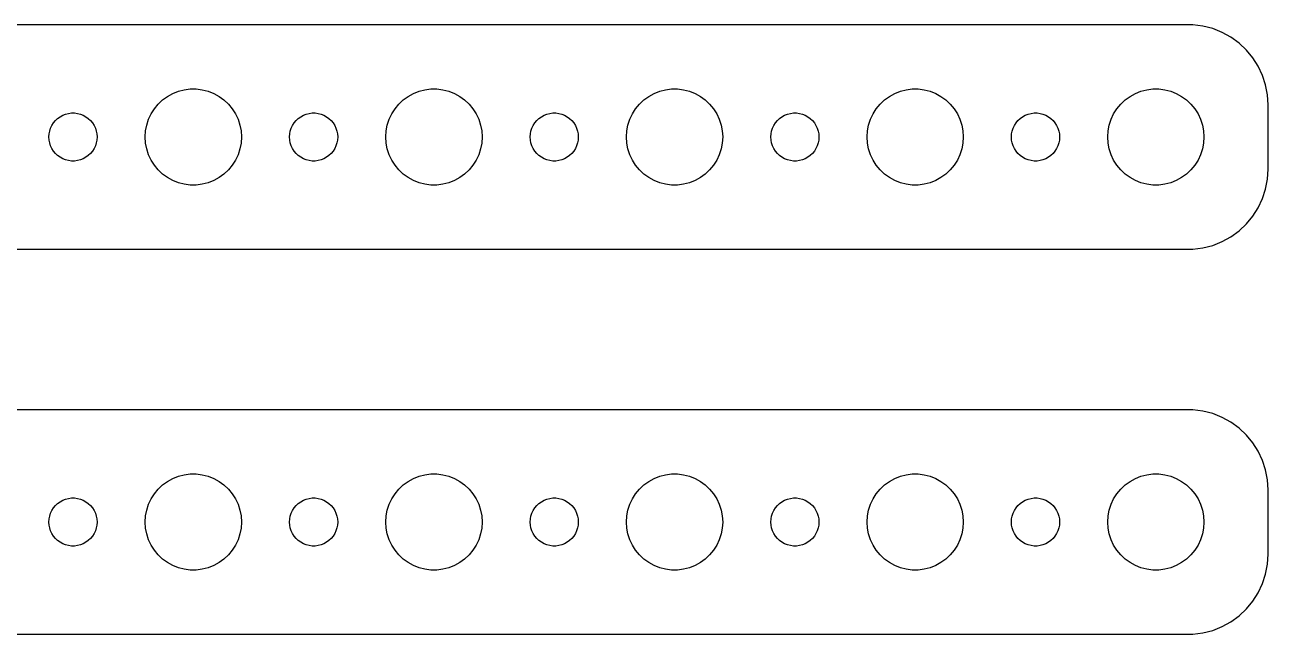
# Model space of a CAD drawing. Header units: metres. Extents: x -150 to 150, y 113 to 223.
# Drawn here: x 72 to 149.5, y 113 to 151 of the extents above; entities that cross this region are included whole.
import ezdxf

# ---------------------------------------------------------------- set-up
doc = ezdxf.new("R2010")
doc.units = ezdxf.units.M

msp = doc.modelspace()

# ---------------------------------------------------------------- linework, layer by layer
for p, q in [((144.814, 150.99), (-144.814, 150.99)), ((145.437, 150.911), (144.814, 150.99)), ((146.045, 150.755), (145.437, 150.911)), ((146.629, 150.524), (146.045, 150.755)), ((147.179, 150.222), (146.629, 150.524)), ((147.687, 149.853), (147.179, 150.222)), ((148.145, 149.423), (147.687, 149.853)), ((148.545, 148.939), (148.145, 149.423)), ((148.882, 148.409), (148.545, 148.939)), ((149.149, 147.841), (148.882, 148.409)), ((149.343, 147.243), (149.149, 147.841)), ((80.5877, 146.312), (80.8925, 146.533)), ((80.8925, 146.533), (81.2227, 146.714)), ((81.2227, 146.714), (81.573, 146.853)), ((81.573, 146.853), (81.9379, 146.947)), ((81.9379, 146.947), (82.3116, 146.994)), ((82.3116, 146.994), (82.6884, 146.994)), ((82.6884, 146.994), (83.0621, 146.947)), ((83.0621, 146.947), (83.427, 146.853)), ((83.427, 146.853), (83.7773, 146.714)), ((83.7773, 146.714), (84.1075, 146.533)), ((84.1075, 146.533), (84.4123, 146.312)), ((95.5877, 146.312), (95.8925, 146.533)), ((95.8925, 146.533), (96.2227, 146.714)), ((96.2227, 146.714), (96.573, 146.853)), ((96.573, 146.853), (96.9379, 146.947)), ((96.9379, 146.947), (97.3116, 146.994)), ((97.3116, 146.994), (97.6884, 146.994)), ((97.6884, 146.994), (98.0621, 146.947)), ((98.0621, 146.947), (98.427, 146.853)), ((98.427, 146.853), (98.7773, 146.714)), ((98.7773, 146.714), (99.1075, 146.533)), ((99.1075, 146.533), (99.4123, 146.312)), ((110.588, 146.312), (110.893, 146.533)), ((110.893, 146.533), (111.223, 146.714)), ((111.223, 146.714), (111.573, 146.853)), ((111.573, 146.853), (111.938, 146.947)), ((111.938, 146.947), (112.312, 146.994)), ((112.312, 146.994), (112.688, 146.994)), ((112.688, 146.994), (113.062, 146.947)), ((113.062, 146.947), (113.427, 146.853)), ((113.427, 146.853), (113.777, 146.714)), ((113.777, 146.714), (114.107, 146.533)), ((114.107, 146.533), (114.412, 146.312)), ((125.588, 146.312), (125.893, 146.533)), ((125.893, 146.533), (126.223, 146.714)), ((126.223, 146.714), (126.573, 146.853)), ((126.573, 146.853), (126.938, 146.947)), ((126.938, 146.947), (127.312, 146.994)), ((127.312, 146.994), (127.688, 146.994)), ((127.688, 146.994), (128.062, 146.947)), ((128.062, 146.947), (128.427, 146.853)), ((128.427, 146.853), (128.777, 146.714)), ((128.777, 146.714), (129.107, 146.533)), ((129.107, 146.533), (129.412, 146.312)), ((140.588, 146.312), (140.893, 146.533)), ((140.893, 146.533), (141.223, 146.714)), ((141.223, 146.714), (141.573, 146.853)), ((141.573, 146.853), (141.938, 146.947)), ((141.938, 146.947), (142.312, 146.994)), ((142.312, 146.994), (142.688, 146.994)), ((142.688, 146.994), (143.062, 146.947)), ((143.062, 146.947), (143.427, 146.853)), ((143.427, 146.853), (143.777, 146.714)), ((143.777, 146.714), (144.107, 146.533)), ((144.107, 146.533), (144.412, 146.312)), ((149.461, 146.627), (149.343, 147.243)), ((149.5, 146), (149.461, 146.627)), ((79.8711, 145.445), (80.073, 145.763)), ((80.073, 145.763), (80.3131, 146.054)), ((80.3131, 146.054), (80.5877, 146.312)), ((84.4123, 146.312), (84.6869, 146.054)), ((84.6869, 146.054), (84.927, 145.763)), ((84.927, 145.763), (85.1289, 145.445)), ((94.8711, 145.445), (95.073, 145.763)), ((95.073, 145.763), (95.3131, 146.054)), ((95.3131, 146.054), (95.5877, 146.312)), ((99.4123, 146.312), (99.6869, 146.054)), ((99.6869, 146.054), (99.927, 145.763)), ((99.927, 145.763), (100.129, 145.445)), ((109.871, 145.445), (110.073, 145.763)), ((110.073, 145.763), (110.313, 146.054)), ((110.313, 146.054), (110.588, 146.312)), ((114.412, 146.312), (114.687, 146.054)), ((114.687, 146.054), (114.927, 145.763)), ((114.927, 145.763), (115.129, 145.445)), ((124.871, 145.445), (125.073, 145.763)), ((125.073, 145.763), (125.313, 146.054)), ((125.313, 146.054), (125.588, 146.312)), ((129.412, 146.312), (129.687, 146.054)), ((129.687, 146.054), (129.927, 145.763)), ((129.927, 145.763), (130.129, 145.445)), ((139.871, 145.445), (140.073, 145.763)), ((140.073, 145.763), (140.313, 146.054)), ((140.313, 146.054), (140.588, 146.312)), ((144.412, 146.312), (144.687, 146.054)), ((144.687, 146.054), (144.927, 145.763)), ((144.927, 145.763), (145.129, 145.445)), ((149.5, 142), (149.5, 146)), ((73.7865, 144.882), (73.9065, 145.027)), ((73.9065, 145.027), (74.0439, 145.156)), ((74.0439, 145.156), (74.1963, 145.266)), ((74.1963, 145.266), (74.3613, 145.357)), ((74.3613, 145.357), (74.5365, 145.427)), ((74.5365, 145.427), (74.7189, 145.473)), ((74.7189, 145.473), (74.9058, 145.497)), ((74.9058, 145.497), (75.0942, 145.497)), ((75.0942, 145.497), (75.2811, 145.473)), ((75.2811, 145.473), (75.4635, 145.427)), ((75.4635, 145.427), (75.6387, 145.357)), ((75.6387, 145.357), (75.8037, 145.266)), ((75.8037, 145.266), (75.9561, 145.156)), ((75.9561, 145.156), (76.0934, 145.027)), ((76.0934, 145.027), (76.2135, 144.882)), ((79.5943, 144.746), (79.7107, 145.104)), ((79.7107, 145.104), (79.8711, 145.445)), ((85.1289, 145.445), (85.2893, 145.104)), ((85.2893, 145.104), (85.4057, 144.746)), ((88.7865, 144.882), (88.9065, 145.027)), ((88.9065, 145.027), (89.0439, 145.156)), ((89.0439, 145.156), (89.1963, 145.266)), ((89.1963, 145.266), (89.3613, 145.357)), ((89.3613, 145.357), (89.5365, 145.427)), ((89.5365, 145.427), (89.7189, 145.473)), ((89.7189, 145.473), (89.9058, 145.497)), ((89.9058, 145.497), (90.0942, 145.497)), ((90.0942, 145.497), (90.2811, 145.473)), ((90.2811, 145.473), (90.4635, 145.427)), ((90.4635, 145.427), (90.6387, 145.357)), ((90.6387, 145.357), (90.8037, 145.266)), ((90.8037, 145.266), (90.9561, 145.156)), ((90.9561, 145.156), (91.0934, 145.027)), ((91.0934, 145.027), (91.2135, 144.882)), ((94.5943, 144.746), (94.7107, 145.104)), ((94.7107, 145.104), (94.8711, 145.445)), ((100.129, 145.445), (100.289, 145.104)), ((100.289, 145.104), (100.406, 144.746)), ((103.786, 144.882), (103.907, 145.027)), ((103.907, 145.027), (104.044, 145.156)), ((104.044, 145.156), (104.196, 145.266)), ((104.196, 145.266), (104.361, 145.357)), ((104.361, 145.357), (104.536, 145.427)), ((104.536, 145.427), (104.719, 145.473)), ((104.719, 145.473), (104.906, 145.497)), ((104.906, 145.497), (105.094, 145.497)), ((105.094, 145.497), (105.281, 145.473)), ((105.281, 145.473), (105.464, 145.427)), ((105.464, 145.427), (105.639, 145.357)), ((105.639, 145.357), (105.804, 145.266)), ((105.804, 145.266), (105.956, 145.156)), ((105.956, 145.156), (106.093, 145.027)), ((106.093, 145.027), (106.214, 144.882)), ((109.594, 144.746), (109.711, 145.104)), ((109.711, 145.104), (109.871, 145.445)), ((115.129, 145.445), (115.289, 145.104)), ((115.289, 145.104), (115.406, 144.746)), ((118.786, 144.882), (118.907, 145.027)), ((118.907, 145.027), (119.044, 145.156)), ((119.044, 145.156), (119.196, 145.266)), ((119.196, 145.266), (119.361, 145.357)), ((119.361, 145.357), (119.536, 145.427)), ((119.536, 145.427), (119.719, 145.473)), ((119.719, 145.473), (119.906, 145.497)), ((119.906, 145.497), (120.094, 145.497)), ((120.094, 145.497), (120.281, 145.473)), ((120.281, 145.473), (120.464, 145.427)), ((120.464, 145.427), (120.639, 145.357)), ((120.639, 145.357), (120.804, 145.266)), ((120.804, 145.266), (120.956, 145.156)), ((120.956, 145.156), (121.093, 145.027)), ((121.093, 145.027), (121.214, 144.882)), ((124.594, 144.746), (124.711, 145.104)), ((124.711, 145.104), (124.871, 145.445)), ((130.129, 145.445), (130.289, 145.104)), ((130.289, 145.104), (130.406, 144.746)), ((133.786, 144.882), (133.907, 145.027)), ((133.907, 145.027), (134.044, 145.156)), ((134.044, 145.156), (134.196, 145.266)), ((134.196, 145.266), (134.361, 145.357)), ((134.361, 145.357), (134.536, 145.427)), ((134.536, 145.427), (134.719, 145.473)), ((134.719, 145.473), (134.906, 145.497)), ((134.906, 145.497), (135.094, 145.497)), ((135.094, 145.497), (135.281, 145.473)), ((135.281, 145.473), (135.464, 145.427)), ((135.464, 145.427), (135.639, 145.357)), ((135.639, 145.357), (135.804, 145.266)), ((135.804, 145.266), (135.956, 145.156)), ((135.956, 145.156), (136.093, 145.027)), ((136.093, 145.027), (136.214, 144.882)), ((139.594, 144.746), (139.711, 145.104)), ((139.711, 145.104), (139.871, 145.445)), ((145.129, 145.445), (145.289, 145.104)), ((145.289, 145.104), (145.406, 144.746)), ((73.5, 144), (73.5118, 144.188)), ((73.5118, 144.188), (73.5471, 144.373)), ((73.5471, 144.373), (73.6053, 144.552)), ((73.6053, 144.552), (73.6855, 144.723)), ((73.6855, 144.723), (73.7865, 144.882)), ((76.2135, 144.882), (76.3145, 144.723)), ((76.3145, 144.723), (76.3947, 144.552)), ((76.3947, 144.552), (76.4529, 144.373)), ((76.4529, 144.373), (76.4882, 144.188)), ((76.4882, 144.188), (76.5, 144)), ((79.5, 144), (79.5237, 144.376)), ((79.5237, 144.376), (79.5943, 144.746)), ((85.4057, 144.746), (85.4763, 144.376)), ((85.4763, 144.376), (85.5, 144)), ((88.5, 144), (88.5118, 144.188)), ((88.5118, 144.188), (88.5471, 144.373)), ((88.5471, 144.373), (88.6053, 144.552)), ((88.6053, 144.552), (88.6855, 144.723)), ((88.6855, 144.723), (88.7865, 144.882)), ((91.2135, 144.882), (91.3145, 144.723)), ((91.3145, 144.723), (91.3947, 144.552)), ((91.3947, 144.552), (91.4529, 144.373)), ((91.4529, 144.373), (91.4882, 144.188)), ((91.4882, 144.188), (91.5, 144)), ((94.5, 144), (94.5237, 144.376)), ((94.5237, 144.376), (94.5943, 144.746)), ((100.406, 144.746), (100.476, 144.376)), ((100.476, 144.376), (100.5, 144)), ((103.5, 144), (103.512, 144.188)), ((103.512, 144.188), (103.547, 144.373)), ((103.547, 144.373), (103.605, 144.552)), ((103.605, 144.552), (103.686, 144.723)), ((103.686, 144.723), (103.786, 144.882)), ((106.214, 144.882), (106.314, 144.723)), ((106.314, 144.723), (106.395, 144.552)), ((106.395, 144.552), (106.453, 144.373)), ((106.453, 144.373), (106.488, 144.188)), ((106.488, 144.188), (106.5, 144)), ((109.5, 144), (109.524, 144.376)), ((109.524, 144.376), (109.594, 144.746)), ((115.406, 144.746), (115.476, 144.376)), ((115.476, 144.376), (115.5, 144)), ((118.5, 144), (118.512, 144.188)), ((118.512, 144.188), (118.547, 144.373)), ((118.547, 144.373), (118.605, 144.552)), ((118.605, 144.552), (118.686, 144.723)), ((118.686, 144.723), (118.786, 144.882)), ((121.214, 144.882), (121.314, 144.723)), ((121.314, 144.723), (121.395, 144.552)), ((121.395, 144.552), (121.453, 144.373)), ((121.453, 144.373), (121.488, 144.188)), ((121.488, 144.188), (121.5, 144)), ((124.5, 144), (124.524, 144.376)), ((124.524, 144.376), (124.594, 144.746)), ((130.406, 144.746), (130.476, 144.376)), ((130.476, 144.376), (130.5, 144)), ((133.5, 144), (133.512, 144.188)), ((133.512, 144.188), (133.547, 144.373)), ((133.547, 144.373), (133.605, 144.552)), ((133.605, 144.552), (133.686, 144.723)), ((133.686, 144.723), (133.786, 144.882)), ((136.214, 144.882), (136.314, 144.723)), ((136.314, 144.723), (136.395, 144.552)), ((136.395, 144.552), (136.453, 144.373)), ((136.453, 144.373), (136.488, 144.188)), ((136.488, 144.188), (136.5, 144)), ((139.5, 144), (139.524, 144.376)), ((139.524, 144.376), (139.594, 144.746)), ((145.406, 144.746), (145.476, 144.376)), ((145.476, 144.376), (145.5, 144)), ((73.5118, 143.812), (73.5, 144)), ((73.5471, 143.627), (73.5118, 143.812)), ((73.6053, 143.448), (73.5471, 143.627)), ((73.6855, 143.277), (73.6053, 143.448)), ((76.3947, 143.448), (76.3145, 143.277)), ((76.4529, 143.627), (76.3947, 143.448)), ((76.4882, 143.812), (76.4529, 143.627)), ((76.5, 144), (76.4882, 143.812)), ((79.5237, 143.624), (79.5, 144)), ((79.5943, 143.254), (79.5237, 143.624)), ((85.4763, 143.624), (85.4057, 143.254)), ((85.5, 144), (85.4763, 143.624)), ((88.5118, 143.812), (88.5, 144)), ((88.5471, 143.627), (88.5118, 143.812)), ((88.6053, 143.448), (88.5471, 143.627)), ((88.6855, 143.277), (88.6053, 143.448)), ((91.3947, 143.448), (91.3145, 143.277)), ((91.4529, 143.627), (91.3947, 143.448)), ((91.4882, 143.812), (91.4529, 143.627)), ((91.5, 144), (91.4882, 143.812)), ((94.5237, 143.624), (94.5, 144)), ((94.5943, 143.254), (94.5237, 143.624)), ((100.476, 143.624), (100.406, 143.254)), ((100.5, 144), (100.476, 143.624)), ((103.512, 143.812), (103.5, 144)), ((103.547, 143.627), (103.512, 143.812)), ((103.605, 143.448), (103.547, 143.627)), ((103.686, 143.277), (103.605, 143.448)), ((106.395, 143.448), (106.314, 143.277)), ((106.453, 143.627), (106.395, 143.448)), ((106.488, 143.812), (106.453, 143.627)), ((106.5, 144), (106.488, 143.812)), ((109.524, 143.624), (109.5, 144)), ((109.594, 143.254), (109.524, 143.624)), ((115.476, 143.624), (115.406, 143.254)), ((115.5, 144), (115.476, 143.624)), ((118.512, 143.812), (118.5, 144)), ((118.547, 143.627), (118.512, 143.812)), ((118.605, 143.448), (118.547, 143.627)), ((118.686, 143.277), (118.605, 143.448)), ((121.395, 143.448), (121.314, 143.277)), ((121.453, 143.627), (121.395, 143.448)), ((121.488, 143.812), (121.453, 143.627)), ((121.5, 144), (121.488, 143.812)), ((124.524, 143.624), (124.5, 144)), ((124.594, 143.254), (124.524, 143.624)), ((130.476, 143.624), (130.406, 143.254)), ((130.5, 144), (130.476, 143.624)), ((133.512, 143.812), (133.5, 144)), ((133.547, 143.627), (133.512, 143.812)), ((133.605, 143.448), (133.547, 143.627)), ((133.686, 143.277), (133.605, 143.448)), ((136.395, 143.448), (136.314, 143.277)), ((136.453, 143.627), (136.395, 143.448)), ((136.488, 143.812), (136.453, 143.627)), ((136.5, 144), (136.488, 143.812)), ((139.524, 143.624), (139.5, 144)), ((139.594, 143.254), (139.524, 143.624)), ((145.476, 143.624), (145.406, 143.254)), ((145.5, 144), (145.476, 143.624)), ((73.7865, 143.118), (73.6855, 143.277)), ((73.9065, 142.973), (73.7865, 143.118)), ((74.0439, 142.844), (73.9065, 142.973)), ((74.1963, 142.734), (74.0439, 142.844)), ((74.3613, 142.643), (74.1963, 142.734)), ((74.5365, 142.573), (74.3613, 142.643)), ((75.6387, 142.643), (75.4635, 142.573)), ((75.8037, 142.734), (75.6387, 142.643)), ((75.9561, 142.844), (75.8037, 142.734)), ((76.0934, 142.973), (75.9561, 142.844)), ((76.2135, 143.118), (76.0934, 142.973)), ((76.3145, 143.277), (76.2135, 143.118)), ((79.7107, 142.896), (79.5943, 143.254)), ((79.8711, 142.555), (79.7107, 142.896)), ((85.2893, 142.896), (85.1289, 142.555)), ((85.4057, 143.254), (85.2893, 142.896)), ((88.7865, 143.118), (88.6855, 143.277)), ((88.9065, 142.973), (88.7865, 143.118)), ((89.0439, 142.844), (88.9065, 142.973)), ((89.1963, 142.734), (89.0439, 142.844)), ((89.3613, 142.643), (89.1963, 142.734)), ((89.5365, 142.573), (89.3613, 142.643)), ((90.6387, 142.643), (90.4635, 142.573)), ((90.8037, 142.734), (90.6387, 142.643)), ((90.9561, 142.844), (90.8037, 142.734)), ((91.0934, 142.973), (90.9561, 142.844)), ((91.2135, 143.118), (91.0934, 142.973)), ((91.3145, 143.277), (91.2135, 143.118)), ((94.7107, 142.896), (94.5943, 143.254)), ((94.8711, 142.555), (94.7107, 142.896)), ((100.289, 142.896), (100.129, 142.555)), ((100.406, 143.254), (100.289, 142.896)), ((103.786, 143.118), (103.686, 143.277)), ((103.907, 142.973), (103.786, 143.118)), ((104.044, 142.844), (103.907, 142.973)), ((104.196, 142.734), (104.044, 142.844)), ((104.361, 142.643), (104.196, 142.734)), ((104.536, 142.573), (104.361, 142.643)), ((105.639, 142.643), (105.464, 142.573)), ((105.804, 142.734), (105.639, 142.643)), ((105.956, 142.844), (105.804, 142.734)), ((106.093, 142.973), (105.956, 142.844)), ((106.214, 143.118), (106.093, 142.973)), ((106.314, 143.277), (106.214, 143.118)), ((109.711, 142.896), (109.594, 143.254)), ((109.871, 142.555), (109.711, 142.896)), ((115.289, 142.896), (115.129, 142.555)), ((115.406, 143.254), (115.289, 142.896)), ((118.786, 143.118), (118.686, 143.277)), ((118.907, 142.973), (118.786, 143.118)), ((119.044, 142.844), (118.907, 142.973)), ((119.196, 142.734), (119.044, 142.844)), ((119.361, 142.643), (119.196, 142.734)), ((119.536, 142.573), (119.361, 142.643)), ((120.639, 142.643), (120.464, 142.573)), ((120.804, 142.734), (120.639, 142.643)), ((120.956, 142.844), (120.804, 142.734)), ((121.093, 142.973), (120.956, 142.844)), ((121.214, 143.118), (121.093, 142.973)), ((121.314, 143.277), (121.214, 143.118)), ((124.711, 142.896), (124.594, 143.254)), ((124.871, 142.555), (124.711, 142.896)), ((130.289, 142.896), (130.129, 142.555)), ((130.406, 143.254), (130.289, 142.896)), ((133.786, 143.118), (133.686, 143.277)), ((133.907, 142.973), (133.786, 143.118)), ((134.044, 142.844), (133.907, 142.973)), ((134.196, 142.734), (134.044, 142.844)), ((134.361, 142.643), (134.196, 142.734)), ((134.536, 142.573), (134.361, 142.643)), ((135.639, 142.643), (135.464, 142.573)), ((135.804, 142.734), (135.639, 142.643)), ((135.956, 142.844), (135.804, 142.734)), ((136.093, 142.973), (135.956, 142.844)), ((136.214, 143.118), (136.093, 142.973)), ((136.314, 143.277), (136.214, 143.118)), ((139.711, 142.896), (139.594, 143.254)), ((139.871, 142.555), (139.711, 142.896)), ((145.289, 142.896), (145.129, 142.555)), ((145.406, 143.254), (145.289, 142.896)), ((74.7189, 142.527), (74.5365, 142.573)), ((74.9058, 142.503), (74.7189, 142.527)), ((75.0942, 142.503), (74.9058, 142.503)), ((75.2811, 142.527), (75.0942, 142.503)), ((75.4635, 142.573), (75.2811, 142.527)), ((80.073, 142.237), (79.8711, 142.555)), ((80.3131, 141.946), (80.073, 142.237)), ((80.5877, 141.688), (80.3131, 141.946)), ((84.6869, 141.946), (84.4123, 141.688)), ((84.927, 142.237), (84.6869, 141.946)), ((85.1289, 142.555), (84.927, 142.237)), ((89.7189, 142.527), (89.5365, 142.573)), ((89.9058, 142.503), (89.7189, 142.527)), ((90.0942, 142.503), (89.9058, 142.503)), ((90.2811, 142.527), (90.0942, 142.503)), ((90.4635, 142.573), (90.2811, 142.527)), ((95.073, 142.237), (94.8711, 142.555)), ((95.3131, 141.946), (95.073, 142.237)), ((95.5877, 141.688), (95.3131, 141.946)), ((99.6869, 141.946), (99.4123, 141.688)), ((99.927, 142.237), (99.6869, 141.946)), ((100.129, 142.555), (99.927, 142.237)), ((104.719, 142.527), (104.536, 142.573)), ((104.906, 142.503), (104.719, 142.527)), ((105.094, 142.503), (104.906, 142.503)), ((105.281, 142.527), (105.094, 142.503)), ((105.464, 142.573), (105.281, 142.527)), ((110.073, 142.237), (109.871, 142.555)), ((110.313, 141.946), (110.073, 142.237)), ((110.588, 141.688), (110.313, 141.946)), ((114.687, 141.946), (114.412, 141.688)), ((114.927, 142.237), (114.687, 141.946)), ((115.129, 142.555), (114.927, 142.237)), ((119.719, 142.527), (119.536, 142.573)), ((119.906, 142.503), (119.719, 142.527)), ((120.094, 142.503), (119.906, 142.503)), ((120.281, 142.527), (120.094, 142.503)), ((120.464, 142.573), (120.281, 142.527)), ((125.073, 142.237), (124.871, 142.555)), ((125.313, 141.946), (125.073, 142.237)), ((125.588, 141.688), (125.313, 141.946)), ((129.687, 141.946), (129.412, 141.688)), ((129.927, 142.237), (129.687, 141.946)), ((130.129, 142.555), (129.927, 142.237)), ((134.719, 142.527), (134.536, 142.573)), ((134.906, 142.503), (134.719, 142.527)), ((135.094, 142.503), (134.906, 142.503)), ((135.281, 142.527), (135.094, 142.503)), ((135.464, 142.573), (135.281, 142.527)), ((140.073, 142.237), (139.871, 142.555)), ((140.313, 141.946), (140.073, 142.237)), ((140.588, 141.688), (140.313, 141.946)), ((144.687, 141.946), (144.412, 141.688)), ((144.927, 142.237), (144.687, 141.946)), ((145.129, 142.555), (144.927, 142.237)), ((149.461, 141.373), (149.5, 142)), ((80.8925, 141.467), (80.5877, 141.688)), ((81.2227, 141.286), (80.8925, 141.467)), ((81.573, 141.147), (81.2227, 141.286)), ((81.9379, 141.053), (81.573, 141.147)), ((82.3116, 141.006), (81.9379, 141.053)), ((83.0621, 141.053), (82.6884, 141.006)), ((83.427, 141.147), (83.0621, 141.053)), ((83.7773, 141.286), (83.427, 141.147)), ((84.1075, 141.467), (83.7773, 141.286)), ((84.4123, 141.688), (84.1075, 141.467)), ((95.8925, 141.467), (95.5877, 141.688)), ((96.2227, 141.286), (95.8925, 141.467)), ((96.573, 141.147), (96.2227, 141.286)), ((96.9379, 141.053), (96.573, 141.147)), ((97.3116, 141.006), (96.9379, 141.053)), ((98.0621, 141.053), (97.6884, 141.006)), ((98.427, 141.147), (98.0621, 141.053)), ((98.7773, 141.286), (98.427, 141.147)), ((99.1075, 141.467), (98.7773, 141.286)), ((99.4123, 141.688), (99.1075, 141.467)), ((110.893, 141.467), (110.588, 141.688)), ((111.223, 141.286), (110.893, 141.467)), ((111.573, 141.147), (111.223, 141.286)), ((111.938, 141.053), (111.573, 141.147)), ((112.312, 141.006), (111.938, 141.053)), ((113.062, 141.053), (112.688, 141.006)), ((113.427, 141.147), (113.062, 141.053)), ((113.777, 141.286), (113.427, 141.147)), ((114.107, 141.467), (113.777, 141.286)), ((114.412, 141.688), (114.107, 141.467)), ((125.893, 141.467), (125.588, 141.688)), ((126.223, 141.286), (125.893, 141.467)), ((126.573, 141.147), (126.223, 141.286)), ((126.938, 141.053), (126.573, 141.147)), ((127.312, 141.006), (126.938, 141.053)), ((128.062, 141.053), (127.688, 141.006)), ((128.427, 141.147), (128.062, 141.053)), ((128.777, 141.286), (128.427, 141.147)), ((129.107, 141.467), (128.777, 141.286)), ((129.412, 141.688), (129.107, 141.467)), ((140.893, 141.467), (140.588, 141.688)), ((141.223, 141.286), (140.893, 141.467)), ((141.573, 141.147), (141.223, 141.286)), ((141.938, 141.053), (141.573, 141.147)), ((142.312, 141.006), (141.938, 141.053)), ((143.062, 141.053), (142.688, 141.006)), ((143.427, 141.147), (143.062, 141.053)), ((143.777, 141.286), (143.427, 141.147)), ((144.107, 141.467), (143.777, 141.286)), ((144.412, 141.688), (144.107, 141.467)), ((149.343, 140.757), (149.461, 141.373)), ((82.6884, 141.006), (82.3116, 141.006)), ((97.6884, 141.006), (97.3116, 141.006)), ((112.688, 141.006), (112.312, 141.006)), ((127.688, 141.006), (127.312, 141.006)), ((142.688, 141.006), (142.312, 141.006)), ((149.149, 140.159), (149.343, 140.757)), ((148.545, 139.061), (148.882, 139.591)), ((148.882, 139.591), (149.149, 140.159)), ((148.145, 138.577), (148.545, 139.061)), ((147.179, 137.778), (147.687, 138.147)), ((147.687, 138.147), (148.145, 138.577)), ((145.437, 137.089), (146.045, 137.245)), ((146.045, 137.245), (146.629, 137.476)), ((146.629, 137.476), (147.179, 137.778)), ((-144.814, 137.01), (144.814, 137.01)), ((144.814, 137.01), (145.437, 137.089)), ((144.814, 126.99), (-144.814, 126.99)), ((145.437, 126.911), (144.814, 126.99)), ((146.045, 126.755), (145.437, 126.911)), ((146.629, 126.524), (146.045, 126.755)), ((147.179, 126.222), (146.629, 126.524)), ((147.687, 125.853), (147.179, 126.222)), ((148.145, 125.423), (147.687, 125.853)), ((148.545, 124.939), (148.145, 125.423)), ((148.882, 124.409), (148.545, 124.939)), ((149.149, 123.841), (148.882, 124.409)), ((149.343, 123.243), (149.149, 123.841)), ((149.461, 122.627), (149.343, 123.243)), ((80.5877, 122.312), (80.8925, 122.533)), ((80.8925, 122.533), (81.2227, 122.714)), ((81.2227, 122.714), (81.573, 122.853)), ((81.573, 122.853), (81.9379, 122.947)), ((81.9379, 122.947), (82.3116, 122.994)), ((82.3116, 122.994), (82.6884, 122.994)), ((82.6884, 122.994), (83.0621, 122.947)), ((83.0621, 122.947), (83.427, 122.853)), ((83.427, 122.853), (83.7773, 122.714)), ((83.7773, 122.714), (84.1075, 122.533)), ((84.1075, 122.533), (84.4123, 122.312)), ((95.5877, 122.312), (95.8925, 122.533)), ((95.8925, 122.533), (96.2227, 122.714)), ((96.2227, 122.714), (96.573, 122.853)), ((96.573, 122.853), (96.9379, 122.947)), ((96.9379, 122.947), (97.3116, 122.994)), ((97.3116, 122.994), (97.6884, 122.994)), ((97.6884, 122.994), (98.0621, 122.947)), ((98.0621, 122.947), (98.427, 122.853)), ((98.427, 122.853), (98.7773, 122.714)), ((98.7773, 122.714), (99.1075, 122.533)), ((99.1075, 122.533), (99.4123, 122.312)), ((110.588, 122.312), (110.893, 122.533)), ((110.893, 122.533), (111.223, 122.714)), ((111.223, 122.714), (111.573, 122.853)), ((111.573, 122.853), (111.938, 122.947)), ((111.938, 122.947), (112.312, 122.994)), ((112.312, 122.994), (112.688, 122.994)), ((112.688, 122.994), (113.062, 122.947)), ((113.062, 122.947), (113.427, 122.853)), ((113.427, 122.853), (113.777, 122.714)), ((113.777, 122.714), (114.107, 122.533)), ((114.107, 122.533), (114.412, 122.312)), ((125.588, 122.312), (125.893, 122.533)), ((125.893, 122.533), (126.223, 122.714)), ((126.223, 122.714), (126.573, 122.853)), ((126.573, 122.853), (126.938, 122.947)), ((126.938, 122.947), (127.312, 122.994)), ((127.312, 122.994), (127.688, 122.994)), ((127.688, 122.994), (128.062, 122.947)), ((128.062, 122.947), (128.427, 122.853)), ((128.427, 122.853), (128.777, 122.714)), ((128.777, 122.714), (129.107, 122.533)), ((129.107, 122.533), (129.412, 122.312)), ((140.588, 122.312), (140.893, 122.533)), ((140.893, 122.533), (141.223, 122.714)), ((141.223, 122.714), (141.573, 122.853)), ((141.573, 122.853), (141.938, 122.947)), ((141.938, 122.947), (142.312, 122.994)), ((142.312, 122.994), (142.688, 122.994)), ((142.688, 122.994), (143.062, 122.947)), ((143.062, 122.947), (143.427, 122.853)), ((143.427, 122.853), (143.777, 122.714)), ((143.777, 122.714), (144.107, 122.533)), ((144.107, 122.533), (144.412, 122.312)), ((149.5, 122), (149.461, 122.627)), ((79.8711, 121.445), (80.073, 121.763)), ((80.073, 121.763), (80.3131, 122.054)), ((80.3131, 122.054), (80.5877, 122.312)), ((84.4123, 122.312), (84.6869, 122.054)), ((84.6869, 122.054), (84.927, 121.763)), ((84.927, 121.763), (85.1289, 121.445)), ((94.8711, 121.445), (95.073, 121.763)), ((95.073, 121.763), (95.3131, 122.054)), ((95.3131, 122.054), (95.5877, 122.312)), ((99.4123, 122.312), (99.6869, 122.054)), ((99.6869, 122.054), (99.927, 121.763)), ((99.927, 121.763), (100.129, 121.445)), ((109.871, 121.445), (110.073, 121.763)), ((110.073, 121.763), (110.313, 122.054)), ((110.313, 122.054), (110.588, 122.312)), ((114.412, 122.312), (114.687, 122.054)), ((114.687, 122.054), (114.927, 121.763)), ((114.927, 121.763), (115.129, 121.445)), ((124.871, 121.445), (125.073, 121.763)), ((125.073, 121.763), (125.313, 122.054)), ((125.313, 122.054), (125.588, 122.312)), ((129.412, 122.312), (129.687, 122.054)), ((129.687, 122.054), (129.927, 121.763)), ((129.927, 121.763), (130.129, 121.445)), ((139.871, 121.445), (140.073, 121.763)), ((140.073, 121.763), (140.313, 122.054)), ((140.313, 122.054), (140.588, 122.312)), ((144.412, 122.312), (144.687, 122.054)), ((144.687, 122.054), (144.927, 121.763)), ((144.927, 121.763), (145.129, 121.445)), ((149.5, 118), (149.5, 122)), ((73.7865, 120.882), (73.9065, 121.027)), ((73.9065, 121.027), (74.0439, 121.156)), ((74.0439, 121.156), (74.1963, 121.266)), ((74.1963, 121.266), (74.3613, 121.357)), ((74.3613, 121.357), (74.5365, 121.427)), ((74.5365, 121.427), (74.7189, 121.473)), ((74.7189, 121.473), (74.9058, 121.497)), ((74.9058, 121.497), (75.0942, 121.497)), ((75.0942, 121.497), (75.2811, 121.473)), ((75.2811, 121.473), (75.4635, 121.427)), ((75.4635, 121.427), (75.6387, 121.357)), ((75.6387, 121.357), (75.8037, 121.266)), ((75.8037, 121.266), (75.9561, 121.156)), ((75.9561, 121.156), (76.0934, 121.027)), ((76.0934, 121.027), (76.2135, 120.882)), ((79.5943, 120.746), (79.7107, 121.104)), ((79.7107, 121.104), (79.8711, 121.445)), ((85.1289, 121.445), (85.2893, 121.104)), ((85.2893, 121.104), (85.4057, 120.746)), ((88.7865, 120.882), (88.9065, 121.027)), ((88.9065, 121.027), (89.0439, 121.156)), ((89.0439, 121.156), (89.1963, 121.266)), ((89.1963, 121.266), (89.3613, 121.357)), ((89.3613, 121.357), (89.5365, 121.427)), ((89.5365, 121.427), (89.7189, 121.473)), ((89.7189, 121.473), (89.9058, 121.497)), ((89.9058, 121.497), (90.0942, 121.497)), ((90.0942, 121.497), (90.2811, 121.473)), ((90.2811, 121.473), (90.4635, 121.427)), ((90.4635, 121.427), (90.6387, 121.357)), ((90.6387, 121.357), (90.8037, 121.266)), ((90.8037, 121.266), (90.9561, 121.156)), ((90.9561, 121.156), (91.0934, 121.027)), ((91.0934, 121.027), (91.2135, 120.882)), ((94.5943, 120.746), (94.7107, 121.104)), ((94.7107, 121.104), (94.8711, 121.445)), ((100.129, 121.445), (100.289, 121.104)), ((100.289, 121.104), (100.406, 120.746)), ((103.786, 120.882), (103.907, 121.027)), ((103.907, 121.027), (104.044, 121.156)), ((104.044, 121.156), (104.196, 121.266)), ((104.196, 121.266), (104.361, 121.357)), ((104.361, 121.357), (104.536, 121.427)), ((104.536, 121.427), (104.719, 121.473)), ((104.719, 121.473), (104.906, 121.497)), ((104.906, 121.497), (105.094, 121.497)), ((105.094, 121.497), (105.281, 121.473)), ((105.281, 121.473), (105.464, 121.427)), ((105.464, 121.427), (105.639, 121.357)), ((105.639, 121.357), (105.804, 121.266)), ((105.804, 121.266), (105.956, 121.156)), ((105.956, 121.156), (106.093, 121.027)), ((106.093, 121.027), (106.214, 120.882)), ((109.594, 120.746), (109.711, 121.104)), ((109.711, 121.104), (109.871, 121.445)), ((115.129, 121.445), (115.289, 121.104)), ((115.289, 121.104), (115.406, 120.746)), ((118.786, 120.882), (118.907, 121.027)), ((118.907, 121.027), (119.044, 121.156)), ((119.044, 121.156), (119.196, 121.266)), ((119.196, 121.266), (119.361, 121.357)), ((119.361, 121.357), (119.536, 121.427)), ((119.536, 121.427), (119.719, 121.473)), ((119.719, 121.473), (119.906, 121.497)), ((119.906, 121.497), (120.094, 121.497)), ((120.094, 121.497), (120.281, 121.473)), ((120.281, 121.473), (120.464, 121.427)), ((120.464, 121.427), (120.639, 121.357)), ((120.639, 121.357), (120.804, 121.266)), ((120.804, 121.266), (120.956, 121.156)), ((120.956, 121.156), (121.093, 121.027)), ((121.093, 121.027), (121.214, 120.882)), ((124.594, 120.746), (124.711, 121.104)), ((124.711, 121.104), (124.871, 121.445)), ((130.129, 121.445), (130.289, 121.104)), ((130.289, 121.104), (130.406, 120.746)), ((133.786, 120.882), (133.907, 121.027)), ((133.907, 121.027), (134.044, 121.156)), ((134.044, 121.156), (134.196, 121.266)), ((134.196, 121.266), (134.361, 121.357)), ((134.361, 121.357), (134.536, 121.427)), ((134.536, 121.427), (134.719, 121.473)), ((134.719, 121.473), (134.906, 121.497)), ((134.906, 121.497), (135.094, 121.497)), ((135.094, 121.497), (135.281, 121.473)), ((135.281, 121.473), (135.464, 121.427)), ((135.464, 121.427), (135.639, 121.357)), ((135.639, 121.357), (135.804, 121.266)), ((135.804, 121.266), (135.956, 121.156)), ((135.956, 121.156), (136.093, 121.027)), ((136.093, 121.027), (136.214, 120.882)), ((139.594, 120.746), (139.711, 121.104)), ((139.711, 121.104), (139.871, 121.445)), ((145.129, 121.445), (145.289, 121.104)), ((145.289, 121.104), (145.406, 120.746)), ((73.5, 120), (73.5118, 120.188)), ((73.5118, 120.188), (73.5471, 120.373)), ((73.5471, 120.373), (73.6053, 120.552)), ((73.6053, 120.552), (73.6855, 120.723)), ((73.6855, 120.723), (73.7865, 120.882)), ((76.2135, 120.882), (76.3145, 120.723)), ((76.3145, 120.723), (76.3947, 120.552)), ((76.3947, 120.552), (76.4529, 120.373)), ((76.4529, 120.373), (76.4882, 120.188)), ((76.4882, 120.188), (76.5, 120)), ((79.5, 120), (79.5237, 120.376)), ((79.5237, 120.376), (79.5943, 120.746)), ((85.4057, 120.746), (85.4763, 120.376)), ((85.4763, 120.376), (85.5, 120)), ((88.5, 120), (88.5118, 120.188)), ((88.5118, 120.188), (88.5471, 120.373)), ((88.5471, 120.373), (88.6053, 120.552)), ((88.6053, 120.552), (88.6855, 120.723)), ((88.6855, 120.723), (88.7865, 120.882)), ((91.2135, 120.882), (91.3145, 120.723)), ((91.3145, 120.723), (91.3947, 120.552)), ((91.3947, 120.552), (91.4529, 120.373)), ((91.4529, 120.373), (91.4882, 120.188)), ((91.4882, 120.188), (91.5, 120)), ((94.5, 120), (94.5237, 120.376)), ((94.5237, 120.376), (94.5943, 120.746)), ((100.406, 120.746), (100.476, 120.376)), ((100.476, 120.376), (100.5, 120)), ((103.5, 120), (103.512, 120.188)), ((103.512, 120.188), (103.547, 120.373)), ((103.547, 120.373), (103.605, 120.552)), ((103.605, 120.552), (103.686, 120.723)), ((103.686, 120.723), (103.786, 120.882)), ((106.214, 120.882), (106.314, 120.723)), ((106.314, 120.723), (106.395, 120.552)), ((106.395, 120.552), (106.453, 120.373)), ((106.453, 120.373), (106.488, 120.188)), ((106.488, 120.188), (106.5, 120)), ((109.5, 120), (109.524, 120.376)), ((109.524, 120.376), (109.594, 120.746)), ((115.406, 120.746), (115.476, 120.376)), ((115.476, 120.376), (115.5, 120)), ((118.5, 120), (118.512, 120.188)), ((118.512, 120.188), (118.547, 120.373)), ((118.547, 120.373), (118.605, 120.552)), ((118.605, 120.552), (118.686, 120.723)), ((118.686, 120.723), (118.786, 120.882)), ((121.214, 120.882), (121.314, 120.723)), ((121.314, 120.723), (121.395, 120.552)), ((121.395, 120.552), (121.453, 120.373)), ((121.453, 120.373), (121.488, 120.188)), ((121.488, 120.188), (121.5, 120)), ((124.5, 120), (124.524, 120.376)), ((124.524, 120.376), (124.594, 120.746)), ((130.406, 120.746), (130.476, 120.376)), ((130.476, 120.376), (130.5, 120)), ((133.5, 120), (133.512, 120.188)), ((133.512, 120.188), (133.547, 120.373)), ((133.547, 120.373), (133.605, 120.552)), ((133.605, 120.552), (133.686, 120.723)), ((133.686, 120.723), (133.786, 120.882)), ((136.214, 120.882), (136.314, 120.723)), ((136.314, 120.723), (136.395, 120.552)), ((136.395, 120.552), (136.453, 120.373)), ((136.453, 120.373), (136.488, 120.188)), ((136.488, 120.188), (136.5, 120)), ((139.5, 120), (139.524, 120.376)), ((139.524, 120.376), (139.594, 120.746)), ((145.406, 120.746), (145.476, 120.376)), ((145.476, 120.376), (145.5, 120)), ((73.5118, 119.812), (73.5, 120)), ((73.5471, 119.627), (73.5118, 119.812)), ((73.6053, 119.448), (73.5471, 119.627)), ((73.6855, 119.277), (73.6053, 119.448)), ((76.3947, 119.448), (76.3145, 119.277)), ((76.4529, 119.627), (76.3947, 119.448)), ((76.4882, 119.812), (76.4529, 119.627)), ((76.5, 120), (76.4882, 119.812)), ((79.5237, 119.624), (79.5, 120)), ((79.5943, 119.254), (79.5237, 119.624)), ((85.4763, 119.624), (85.4057, 119.254)), ((85.5, 120), (85.4763, 119.624)), ((88.5118, 119.812), (88.5, 120)), ((88.5471, 119.627), (88.5118, 119.812)), ((88.6053, 119.448), (88.5471, 119.627)), ((88.6855, 119.277), (88.6053, 119.448)), ((91.3947, 119.448), (91.3145, 119.277)), ((91.4529, 119.627), (91.3947, 119.448)), ((91.4882, 119.812), (91.4529, 119.627)), ((91.5, 120), (91.4882, 119.812)), ((94.5237, 119.624), (94.5, 120)), ((94.5943, 119.254), (94.5237, 119.624)), ((100.476, 119.624), (100.406, 119.254)), ((100.5, 120), (100.476, 119.624)), ((103.512, 119.812), (103.5, 120)), ((103.547, 119.627), (103.512, 119.812)), ((103.605, 119.448), (103.547, 119.627)), ((103.686, 119.277), (103.605, 119.448)), ((106.395, 119.448), (106.314, 119.277)), ((106.453, 119.627), (106.395, 119.448)), ((106.488, 119.812), (106.453, 119.627)), ((106.5, 120), (106.488, 119.812)), ((109.524, 119.624), (109.5, 120)), ((109.594, 119.254), (109.524, 119.624)), ((115.476, 119.624), (115.406, 119.254)), ((115.5, 120), (115.476, 119.624)), ((118.512, 119.812), (118.5, 120)), ((118.547, 119.627), (118.512, 119.812)), ((118.605, 119.448), (118.547, 119.627)), ((118.686, 119.277), (118.605, 119.448)), ((121.395, 119.448), (121.314, 119.277)), ((121.453, 119.627), (121.395, 119.448)), ((121.488, 119.812), (121.453, 119.627)), ((121.5, 120), (121.488, 119.812)), ((124.524, 119.624), (124.5, 120)), ((124.594, 119.254), (124.524, 119.624)), ((130.476, 119.624), (130.406, 119.254)), ((130.5, 120), (130.476, 119.624)), ((133.512, 119.812), (133.5, 120)), ((133.547, 119.627), (133.512, 119.812)), ((133.605, 119.448), (133.547, 119.627)), ((133.686, 119.277), (133.605, 119.448)), ((136.395, 119.448), (136.314, 119.277)), ((136.453, 119.627), (136.395, 119.448)), ((136.488, 119.812), (136.453, 119.627)), ((136.5, 120), (136.488, 119.812)), ((139.524, 119.624), (139.5, 120)), ((139.594, 119.254), (139.524, 119.624)), ((145.476, 119.624), (145.406, 119.254)), ((145.5, 120), (145.476, 119.624)), ((73.7865, 119.118), (73.6855, 119.277)), ((73.9065, 118.973), (73.7865, 119.118)), ((74.0439, 118.844), (73.9065, 118.973)), ((74.1963, 118.734), (74.0439, 118.844)), ((74.3613, 118.643), (74.1963, 118.734)), ((74.5365, 118.573), (74.3613, 118.643)), ((75.6387, 118.643), (75.4635, 118.573)), ((75.8037, 118.734), (75.6387, 118.643)), ((75.9561, 118.844), (75.8037, 118.734)), ((76.0934, 118.973), (75.9561, 118.844)), ((76.2135, 119.118), (76.0934, 118.973)), ((76.3145, 119.277), (76.2135, 119.118)), ((79.7107, 118.896), (79.5943, 119.254)), ((79.8711, 118.555), (79.7107, 118.896)), ((85.2893, 118.896), (85.1289, 118.555)), ((85.4057, 119.254), (85.2893, 118.896)), ((88.7865, 119.118), (88.6855, 119.277)), ((88.9065, 118.973), (88.7865, 119.118)), ((89.0439, 118.844), (88.9065, 118.973)), ((89.1963, 118.734), (89.0439, 118.844)), ((89.3613, 118.643), (89.1963, 118.734)), ((89.5365, 118.573), (89.3613, 118.643)), ((90.6387, 118.643), (90.4635, 118.573)), ((90.8037, 118.734), (90.6387, 118.643)), ((90.9561, 118.844), (90.8037, 118.734)), ((91.0934, 118.973), (90.9561, 118.844)), ((91.2135, 119.118), (91.0934, 118.973)), ((91.3145, 119.277), (91.2135, 119.118)), ((94.7107, 118.896), (94.5943, 119.254)), ((94.8711, 118.555), (94.7107, 118.896)), ((100.289, 118.896), (100.129, 118.555)), ((100.406, 119.254), (100.289, 118.896)), ((103.786, 119.118), (103.686, 119.277)), ((103.907, 118.973), (103.786, 119.118)), ((104.044, 118.844), (103.907, 118.973)), ((104.196, 118.734), (104.044, 118.844)), ((104.361, 118.643), (104.196, 118.734)), ((104.536, 118.573), (104.361, 118.643)), ((105.639, 118.643), (105.464, 118.573)), ((105.804, 118.734), (105.639, 118.643)), ((105.956, 118.844), (105.804, 118.734)), ((106.093, 118.973), (105.956, 118.844)), ((106.214, 119.118), (106.093, 118.973)), ((106.314, 119.277), (106.214, 119.118)), ((109.711, 118.896), (109.594, 119.254)), ((109.871, 118.555), (109.711, 118.896)), ((115.289, 118.896), (115.129, 118.555)), ((115.406, 119.254), (115.289, 118.896)), ((118.786, 119.118), (118.686, 119.277)), ((118.907, 118.973), (118.786, 119.118)), ((119.044, 118.844), (118.907, 118.973)), ((119.196, 118.734), (119.044, 118.844)), ((119.361, 118.643), (119.196, 118.734)), ((119.536, 118.573), (119.361, 118.643)), ((120.639, 118.643), (120.464, 118.573)), ((120.804, 118.734), (120.639, 118.643)), ((120.956, 118.844), (120.804, 118.734)), ((121.093, 118.973), (120.956, 118.844)), ((121.214, 119.118), (121.093, 118.973)), ((121.314, 119.277), (121.214, 119.118)), ((124.711, 118.896), (124.594, 119.254)), ((124.871, 118.555), (124.711, 118.896)), ((130.289, 118.896), (130.129, 118.555)), ((130.406, 119.254), (130.289, 118.896)), ((133.786, 119.118), (133.686, 119.277)), ((133.907, 118.973), (133.786, 119.118)), ((134.044, 118.844), (133.907, 118.973)), ((134.196, 118.734), (134.044, 118.844)), ((134.361, 118.643), (134.196, 118.734)), ((134.536, 118.573), (134.361, 118.643)), ((135.639, 118.643), (135.464, 118.573)), ((135.804, 118.734), (135.639, 118.643)), ((135.956, 118.844), (135.804, 118.734)), ((136.093, 118.973), (135.956, 118.844)), ((136.214, 119.118), (136.093, 118.973)), ((136.314, 119.277), (136.214, 119.118)), ((139.711, 118.896), (139.594, 119.254)), ((139.871, 118.555), (139.711, 118.896)), ((145.289, 118.896), (145.129, 118.555)), ((145.406, 119.254), (145.289, 118.896)), ((74.7189, 118.527), (74.5365, 118.573)), ((74.9058, 118.503), (74.7189, 118.527)), ((75.0942, 118.503), (74.9058, 118.503)), ((75.2811, 118.527), (75.0942, 118.503)), ((75.4635, 118.573), (75.2811, 118.527)), ((80.073, 118.237), (79.8711, 118.555)), ((80.3131, 117.946), (80.073, 118.237)), ((80.5877, 117.688), (80.3131, 117.946)), ((84.6869, 117.946), (84.4123, 117.688)), ((84.927, 118.237), (84.6869, 117.946)), ((85.1289, 118.555), (84.927, 118.237)), ((89.7189, 118.527), (89.5365, 118.573)), ((89.9058, 118.503), (89.7189, 118.527)), ((90.0942, 118.503), (89.9058, 118.503)), ((90.2811, 118.527), (90.0942, 118.503)), ((90.4635, 118.573), (90.2811, 118.527)), ((95.073, 118.237), (94.8711, 118.555)), ((95.3131, 117.946), (95.073, 118.237)), ((95.5877, 117.688), (95.3131, 117.946)), ((99.6869, 117.946), (99.4123, 117.688)), ((99.927, 118.237), (99.6869, 117.946)), ((100.129, 118.555), (99.927, 118.237)), ((104.719, 118.527), (104.536, 118.573)), ((104.906, 118.503), (104.719, 118.527)), ((105.094, 118.503), (104.906, 118.503)), ((105.281, 118.527), (105.094, 118.503)), ((105.464, 118.573), (105.281, 118.527)), ((110.073, 118.237), (109.871, 118.555)), ((110.313, 117.946), (110.073, 118.237)), ((110.588, 117.688), (110.313, 117.946)), ((114.687, 117.946), (114.412, 117.688)), ((114.927, 118.237), (114.687, 117.946)), ((115.129, 118.555), (114.927, 118.237)), ((119.719, 118.527), (119.536, 118.573)), ((119.906, 118.503), (119.719, 118.527)), ((120.094, 118.503), (119.906, 118.503)), ((120.281, 118.527), (120.094, 118.503)), ((120.464, 118.573), (120.281, 118.527)), ((125.073, 118.237), (124.871, 118.555)), ((125.313, 117.946), (125.073, 118.237)), ((125.588, 117.688), (125.313, 117.946)), ((129.687, 117.946), (129.412, 117.688)), ((129.927, 118.237), (129.687, 117.946)), ((130.129, 118.555), (129.927, 118.237)), ((134.719, 118.527), (134.536, 118.573)), ((134.906, 118.503), (134.719, 118.527)), ((135.094, 118.503), (134.906, 118.503)), ((135.281, 118.527), (135.094, 118.503)), ((135.464, 118.573), (135.281, 118.527)), ((140.073, 118.237), (139.871, 118.555)), ((140.313, 117.946), (140.073, 118.237)), ((140.588, 117.688), (140.313, 117.946)), ((144.687, 117.946), (144.412, 117.688)), ((144.927, 118.237), (144.687, 117.946)), ((145.129, 118.555), (144.927, 118.237)), ((149.461, 117.373), (149.5, 118)), ((80.8925, 117.467), (80.5877, 117.688)), ((81.2227, 117.286), (80.8925, 117.467)), ((81.573, 117.147), (81.2227, 117.286)), ((81.9379, 117.053), (81.573, 117.147)), ((82.3116, 117.006), (81.9379, 117.053)), ((83.0621, 117.053), (82.6884, 117.006)), ((83.427, 117.147), (83.0621, 117.053)), ((83.7773, 117.286), (83.427, 117.147)), ((84.1075, 117.467), (83.7773, 117.286)), ((84.4123, 117.688), (84.1075, 117.467)), ((95.8925, 117.467), (95.5877, 117.688)), ((96.2227, 117.286), (95.8925, 117.467)), ((96.573, 117.147), (96.2227, 117.286)), ((96.9379, 117.053), (96.573, 117.147)), ((97.3116, 117.006), (96.9379, 117.053)), ((98.0621, 117.053), (97.6884, 117.006)), ((98.427, 117.147), (98.0621, 117.053)), ((98.7773, 117.286), (98.427, 117.147)), ((99.1075, 117.467), (98.7773, 117.286)), ((99.4123, 117.688), (99.1075, 117.467)), ((110.893, 117.467), (110.588, 117.688)), ((111.223, 117.286), (110.893, 117.467)), ((111.573, 117.147), (111.223, 117.286)), ((111.938, 117.053), (111.573, 117.147)), ((112.312, 117.006), (111.938, 117.053)), ((113.062, 117.053), (112.688, 117.006)), ((113.427, 117.147), (113.062, 117.053)), ((113.777, 117.286), (113.427, 117.147)), ((114.107, 117.467), (113.777, 117.286)), ((114.412, 117.688), (114.107, 117.467)), ((125.893, 117.467), (125.588, 117.688)), ((126.223, 117.286), (125.893, 117.467)), ((126.573, 117.147), (126.223, 117.286)), ((126.938, 117.053), (126.573, 117.147)), ((127.312, 117.006), (126.938, 117.053)), ((128.062, 117.053), (127.688, 117.006)), ((128.427, 117.147), (128.062, 117.053)), ((128.777, 117.286), (128.427, 117.147)), ((129.107, 117.467), (128.777, 117.286)), ((129.412, 117.688), (129.107, 117.467)), ((140.893, 117.467), (140.588, 117.688)), ((141.223, 117.286), (140.893, 117.467)), ((141.573, 117.147), (141.223, 117.286)), ((141.938, 117.053), (141.573, 117.147)), ((142.312, 117.006), (141.938, 117.053)), ((143.062, 117.053), (142.688, 117.006)), ((143.427, 117.147), (143.062, 117.053)), ((143.777, 117.286), (143.427, 117.147)), ((144.107, 117.467), (143.777, 117.286)), ((144.412, 117.688), (144.107, 117.467)), ((149.343, 116.757), (149.461, 117.373)), ((82.6884, 117.006), (82.3116, 117.006)), ((97.6884, 117.006), (97.3116, 117.006)), ((112.688, 117.006), (112.312, 117.006)), ((127.688, 117.006), (127.312, 117.006)), ((142.688, 117.006), (142.312, 117.006)), ((149.149, 116.159), (149.343, 116.757)), ((148.545, 115.061), (148.882, 115.591)), ((148.882, 115.591), (149.149, 116.159)), ((148.145, 114.577), (148.545, 115.061)), ((147.179, 113.778), (147.687, 114.147)), ((147.687, 114.147), (148.145, 114.577)), ((145.437, 113.089), (146.045, 113.245)), ((146.045, 113.245), (146.629, 113.476)), ((146.629, 113.476), (147.179, 113.778)), ((-144.814, 113.01), (144.814, 113.01)), ((144.814, 113.01), (145.437, 113.089))]:
    msp.add_line(p, q)

doc.saveas('drawing.dxf')
